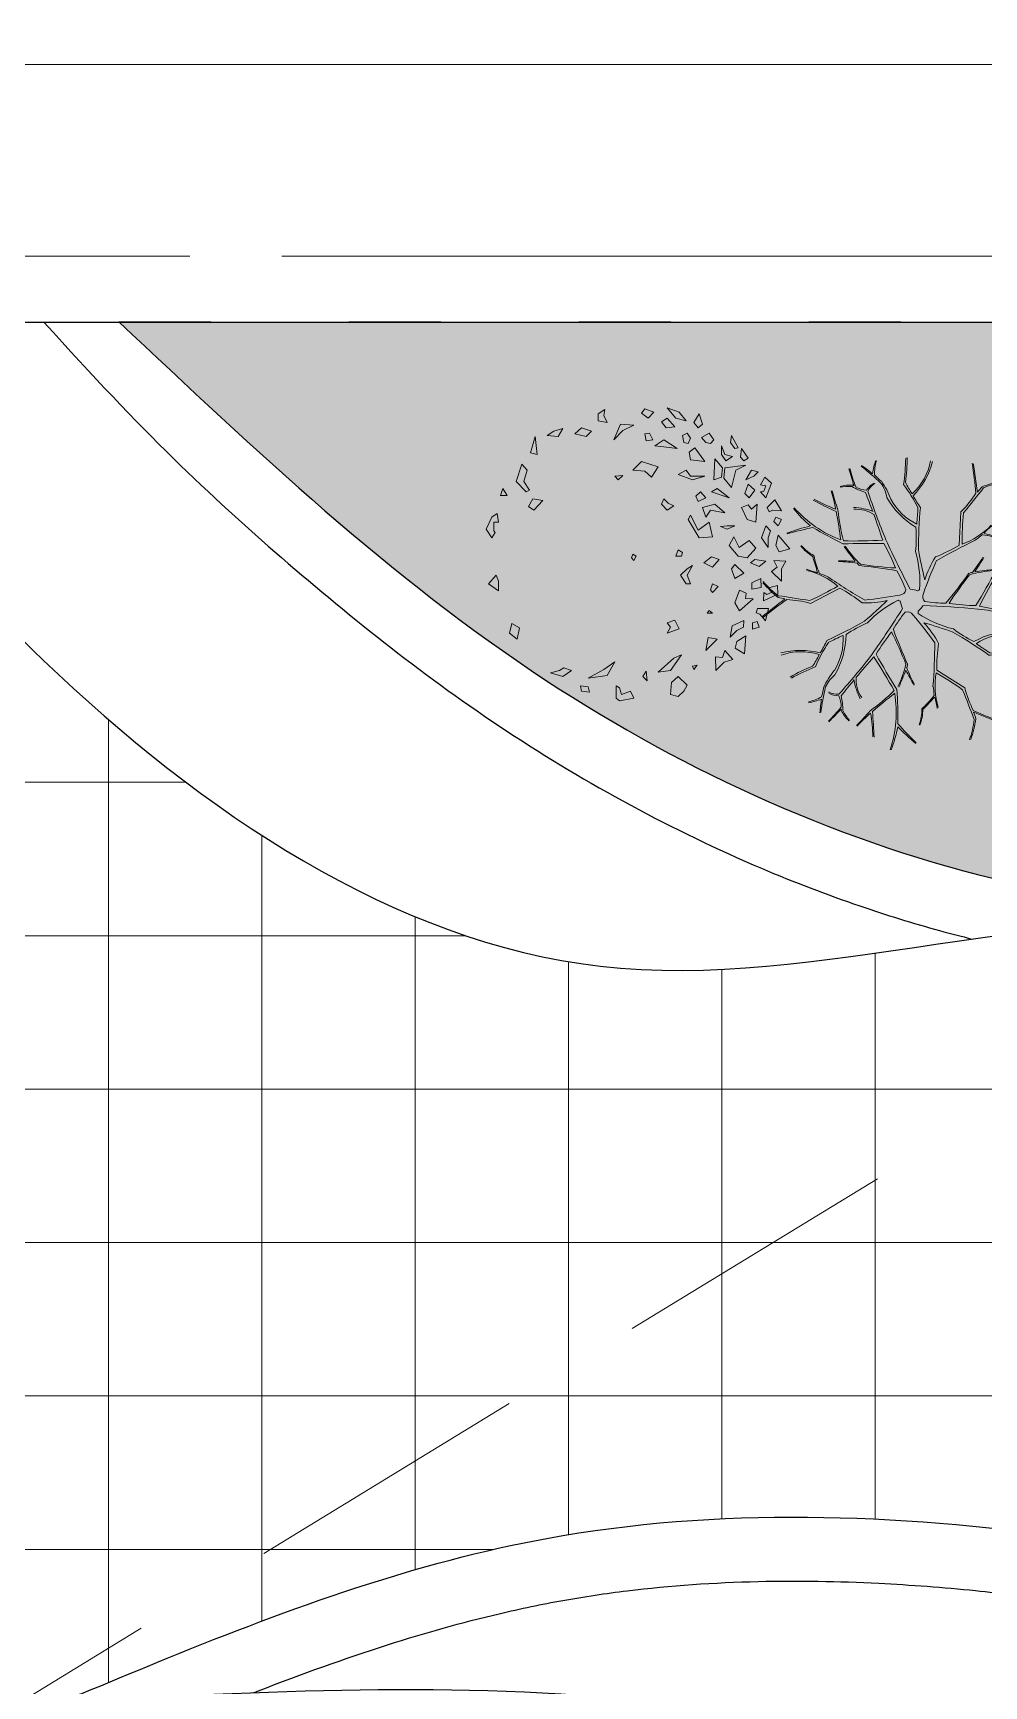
# Model space of a CAD drawing. Header units: inches. Extents: x -12 to 20935469, y -1604 to 24729220.
# Drawn here: x 20865652.1 to 20865726.5, y 24710626.2 to 24710755.5 of the extents above; entities that cross this region are included whole.
import ezdxf

# ---------------------------------------------------------------- set-up
doc = ezdxf.new("R2010")
doc.units = ezdxf.units.IN
doc.header["$LTSCALE"] = 0.03
doc.header["$MEASUREMENT"] = 0
for name, pattern in [('ACAD_ISO03W100', [30, 12, -18]), ('ACAD_ISO08W100', [36, 24, -3, 6, -3]), ('DASHED2', [0.375, 0.25, -0.125])]:
    doc.linetypes.add(name, pattern=pattern)
for name, color, linetype, lineweight in [('dimension', 250, 'Continuous', 0), ('Dot', 253, 'Continuous', 0), ('green_.25', 82, 'Continuous', 0), ('Grid Line', 252, 'Continuous', 18), ('Hatch', 253, 'Continuous', 15), ('hatch-1', 253, 'Continuous', 5), ('ILLUSTR-TREE', 74, 'Continuous', 0), ('wind.', 150, 'Continuous', 20)]:
    doc.layers.add(name, color=color, linetype=linetype, lineweight=lineweight)

# ---------------------------------------------------------------- blocks, each defined once
blk = doc.blocks.new('fff')
at = {"layer": 'Grid Line', "color": 252, "linetype": 'ACAD_ISO08W100', "lineweight": 9, "ltscale": 80, "true_color": 0x939598}
blk.add_line((20833096.95, 24724010.75), (20830726.15, 24724010.75), dxfattribs=at)
blk = doc.blocks.new('GRN1')
at = {"layer": 'ILLUSTR-TREE', "true_color": 0x30441d}
h = blk.add_hatch(color=89, dxfattribs=at)
h.paths.add_polyline_path([(0.2571, -0.0526), (0.2603, -0.0695), (0.2735, -0.0695), (0.2817, -0.0569), (0.2702, -0.059)])
h.paths.add_polyline_path([(0.2406, -0.0821), (0.2308, -0.0927), (0.2357, -0.1137), (0.2472, -0.1011)])
h.paths.add_polyline_path([(0.1897, 0.2148), (0.1848, 0.2064), (0.1914, 0.2), (0.2078, 0.2021)])
h.paths.add_polyline_path([(0.193, 0.1853), (0.1848, 0.1727), (0.1963, 0.1642), (0.2127, 0.1642), (0.1963, 0.1706)])
h.paths.add_polyline_path([(0.1864, 0.1053), (0.2012, 0.1032), (0.2094, 0.1137), (0.1831, 0.1327)])
h.paths.add_polyline_path([(0.2603, 0.0969), (0.2653, 0.0779), (0.285, 0.0611), (0.2768, 0.0842)])
h.paths.add_polyline_path([(0.2078, 0.08), (0.2242, 0.0547), (0.2127, 0.0379), (0.2111, 0.0547)])
h.paths.add_polyline_path([(0.2521, -0.0021), (0.2538, -0.0274), (0.2242, -0.04), (0.2423, -0.0232)])
h.paths.add_polyline_path([(0.2653, 0.0253), (0.2751, 0.0126), (0.2833, 0.019), (0.2768, 0.0358)])
h.paths.add_polyline_path([(0.2373, 0.0274), (0.2357, 0.019), (0.2226, 0.0211), (0.2242, 0.0337)])
h.paths.add_polyline_path([(0.2488, 0.0758), (0.2472, 0.059), (0.2587, 0.0505), (0.2653, 0.0611)])
h.paths.add_polyline_path([(0.2094, 0.1958), (0.2078, 0.1895), (0.2193, 0.1811), (0.2324, 0.1832)])
h.paths.add_polyline_path([(0.2291, 0.1263), (0.2193, 0.1348), (0.2176, 0.1432), (0.2242, 0.1495), (0.2373, 0.1411)])
h.paths.add_polyline_path([(0.2373, 0.099), (0.2275, 0.1053), (0.2176, 0.1011), (0.2193, 0.0927), (0.2324, 0.0905)])
h.paths.add_polyline_path([(0.2538, 0.1284), (0.2472, 0.12), (0.2571, 0.1116), (0.2735, 0.1221)])
h.paths.add_polyline_path([(0.1963, -0.1853), (0.1996, -0.1979), (0.2308, -0.1895)])
h.paths.add_polyline_path([(0.2456, -0.1369), (0.2308, -0.1453), (0.2324, -0.1663), (0.2406, -0.1537)])
h.paths.add_polyline_path([(0.0402, 0.1474), (0.0386, 0.1221), (0.0731, 0.1011), (0.0813, 0.1053), (0.0534, 0.12), (0.0682, 0.1411)])
h.paths.add_polyline_path([(0.0731, 0.278), (0.0616, 0.2716), (0.0698, 0.2632), (0.078, 0.2674)])
h.paths.add_polyline_path([(-0.2275, -0.0884), (-0.2226, -0.0526), (-0.1963, -0.0379), (-0.2111, -0.059)])
h.paths.add_polyline_path([(0.0205, 0.2527), (0.0386, 0.24), (0.0616, 0.2485), (0.0517, 0.2569), (0.0386, 0.2527)])
h.paths.add_polyline_path([(-0.2406, 0.099), (-0.2242, 0.0821), (-0.2357, 0.0695), (-0.2587, 0.0674), (-0.262, 0.0821), (-0.2521, 0.0927)])
h.paths.add_polyline_path([(-0.2324, 0.0232), (-0.2242, 0.0147), (-0.2143, 0.0211)])
h.paths.add_polyline_path([(-0.1307, 0.2358), (-0.1344, 0.2232), (-0.1226, 0.2231), (-0.1198, 0.2319)])
h.paths.add_polyline_path([(-0.1039, 0.2299), (-0.106, 0.2367), (-0.1191, 0.2474), (-0.0951, 0.2536), (-0.0951, 0.2327)])
h.paths.add_polyline_path([(-0.0555, 0.2396), (-0.0585, 0.2217), (-0.0467, 0.2215), (-0.0384, 0.2388)])
h.paths.add_polyline_path([(-0.0771, 0.224), (-0.1, 0.1981), (-0.0846, 0.1897), (-0.0609, 0.1985), (-0.0663, 0.2109), (-0.0766, 0.2096)])
h.paths.add_polyline_path([(-0.216, 0.0442), (-0.2127, 0.0674), (-0.1831, 0.0884), (-0.1897, 0.0737)])
h.paths.add_polyline_path([(-0.1421, 0.0611), (-0.1339, 0.0842), (-0.1174, 0.0758), (-0.1224, 0.0611), (-0.1306, 0.0674)])
h.paths.add_polyline_path([(-0.1812, 0.2081), (-0.1707, 0.1899), (-0.1581, 0.1935), (-0.1472, 0.2104)])
h.paths.add_polyline_path([(-0.2132, 0.1534), (-0.187, 0.1527), (-0.1886, 0.166), (-0.1749, 0.1708), (-0.1924, 0.186), (-0.1969, 0.1696)])
h.paths.add_polyline_path([(-0.15, 0.1808), (-0.1283, 0.1846), (-0.118, 0.2068), (-0.1309, 0.2058), (-0.1372, 0.1936)])
h.paths.add_polyline_path([(-0.1536, 0.1558), (-0.1749, 0.1348), (-0.1503, 0.139)])
h.paths.add_polyline_path([(-0.1043, 0.1474), (-0.1043, 0.1369), (-0.0994, 0.1411)])
h.paths.add_polyline_path([(-0.2028, 0.1179), (-0.2111, 0.1116), (-0.2045, 0.1095)])
h.paths.add_polyline_path([(-0.0205, 0.099), (-0.032, 0.0863), (-0.0485, 0.0969), (-0.0485, 0.1053), (-0.032, 0.099), (-0.014, 0.1095)])
h.paths.add_polyline_path([(0.0189, 0.2295), (0.0008, 0.2127), (0.0041, 0.1958), (0.0238, 0.179), (0.0402, 0.1874), (0.0205, 0.1979), (0.0337, 0.2169)])
h.paths.add_polyline_path([(-0.0287, 0.2064), (-0.0386, 0.1895), (-0.0205, 0.1832), (-0.0123, 0.1895)])
h.paths.add_polyline_path([(-0.0534, 0.1579), (-0.0649, 0.1474), (-0.06, 0.1432), (-0.0485, 0.1474)])
h.paths.add_polyline_path([(0.0178, 0.294), (0.0123, 0.2737), (0.0238, 0.2674), (0.0435, 0.2716)])
h.paths.add_polyline_path([(-0.0435, 0.278), (-0.0255, 0.259), (-0.0172, 0.2695), (-0.0041, 0.2632), (-0.0057, 0.2864), (-0.0205, 0.278)])
h.paths.add_polyline_path([(-0.0808, 0.244), (-0.0685, 0.2712), (-0.0515, 0.2704), (-0.056, 0.254), (-0.0646, 0.2603), (-0.0686, 0.2503), (-0.0653, 0.2447)])
h.paths.add_polyline_path([(0.0041, 0.0021), (-0.0041, -0.0021), (0.0008, -0.0063), (0.0074, -0.0042)])
h.paths.add_polyline_path([(0.0041, 0.0884), (0.0107, 0.0905), (0.0156, 0.0821), (0.0041, 0.0779)])
h.paths.add_polyline_path([(-0.0025, 0.16), (-0.0172, 0.1474), (-0.009, 0.1306), (0.0025, 0.1453)])
h.paths.add_polyline_path([(-0.0057, 0.2485), (-0.0156, 0.2358), (-0.009, 0.219), (-0.0025, 0.2274)])
h.paths.add_polyline_path([(0.0616, 0.1895), (0.055, 0.1748), (0.06, 0.1621), (0.0616, 0.1748)])
h.paths.add_polyline_path([(0.1634, 0.2337), (0.1552, 0.2253), (0.1486, 0.2106), (0.1667, 0.2211)])
h.paths.add_polyline_path([(0.1552, 0.1327), (0.1486, 0.1095), (0.1585, 0.0821), (0.1667, 0.0969), (0.1552, 0.1053)])
h.paths.add_polyline_path([(0.0994, 0.0737), (0.0912, 0.0611), (0.1027, 0.0505), (0.1125, 0.0547), (0.1043, 0.0632)])
h.paths.add_polyline_path([(0.1569, -0.0232), (0.1486, -0.0316), (0.1552, -0.0379)])
h.paths.add_polyline_path([(0.1536, 0.0316), (0.1651, 0.019), (0.1667, -0.0042), (0.1831, 0.0126), (0.1733, 0.0442)])
h.paths.add_polyline_path([(0.1027, 0.2316), (0.0682, 0.2295), (0.0731, 0.2127), (0.0961, 0.2021), (0.101, 0.2148), (0.0928, 0.2211)])
h.paths.add_polyline_path([(0.1289, 0.2274), (0.1142, 0.2169), (0.1224, 0.2085), (0.1404, 0.2148)])
h.paths.add_polyline_path([(0.0862, 0.1706), (0.0912, 0.1432), (0.078, 0.1348), (0.0961, 0.1284), (0.1027, 0.1516)])
h.paths.add_polyline_path([(0.1339, 0.1832), (0.1667, 0.1916), (0.1766, 0.2106), (0.1716, 0.1706), (0.1519, 0.1685)])
h.paths.add_polyline_path([(0.1257, 0.1453), (0.1142, 0.179), (0.1322, 0.1558)])
h.paths.add_polyline_path([(0.1536, 0.1642), (0.1486, 0.1495), (0.1881, 0.1516), (0.1716, 0.1663)])
h.paths.add_polyline_path([(0.1142, 0.1348), (0.1076, 0.12), (0.1174, 0.1158), (0.1257, 0.1242)])
h.paths.add_polyline_path([(0.0879, 0.2548), (0.0912, 0.2611), (0.0895, 0.278), (0.1109, 0.2653), (0.0961, 0.2506)])
h.paths.add_polyline_path([(0.1142, 0.2485), (0.1421, 0.259), (0.1536, 0.2464), (0.1388, 0.2379), (0.1371, 0.2485), (0.1273, 0.2443), (0.1257, 0.2379)])
h.paths.add_polyline_path([(-0.2521, -0.0084), (-0.2653, -0.0021), (-0.2702, -0.0295), (-0.2653, -0.0358), (-0.2423, -0.0358), (-0.2456, -0.0295), (-0.2587, -0.0253)])
h.paths.add_polyline_path([(-0.2538, -0.0863), (-0.2439, -0.0884), (-0.2423, -0.1032), (-0.2521, -0.1011)])
h.paths.add_polyline_path([(0.055, -0.2822), (0.0386, -0.2716), (0.0485, -0.2653), (0.0517, -0.2674), (0.0682, -0.2674), (0.0682, -0.259), (0.0846, -0.2611), (0.078, -0.2716)])
h.paths.add_polyline_path([(-0.1322, -0.219), (-0.1536, -0.2232), (-0.1421, -0.2379), (-0.124, -0.2337)])
h.paths.add_polyline_path([(-0.2176, -0.16), (-0.2242, -0.1369), (-0.2127, -0.12), (-0.2078, -0.1348), (-0.2127, -0.1432)])
h.paths.add_polyline_path([(-0.0485, -0.278), (-0.0616, -0.259), (-0.0435, -0.259), (-0.032, -0.2632)])
h.paths.add_polyline_path([(0.1289, -0.2), (0.1257, -0.2064), (0.1454, -0.2253), (0.1782, -0.2148), (0.1667, -0.2043), (0.1454, -0.2106)])
h.paths.add_polyline_path([(0.1191, -0.2548), (0.1322, -0.2506), (0.1191, -0.2422)])
h.paths.add_polyline_path([(0.1092, -0.1748), (0.0912, -0.1916), (0.0977, -0.2021), (0.1125, -0.1937)])
at = {"layer": 'ILLUSTR-TREE', "color": 89, "true_color": 0x30441d}
for p, q in [((-0.0057, 0.2864), (-0.0205, 0.278)), ((-0.0041, 0.2632), (-0.0057, 0.2864)), ((0.0178, 0.294), (0.0123, 0.2737)), ((0.0435, 0.2716), (0.0178, 0.294)), ((-0.1191, 0.2474), (-0.0951, 0.2536)), ((-0.0951, 0.2536), (-0.0951, 0.2327)), ((-0.0808, 0.244), (-0.0685, 0.2712)), ((-0.0646, 0.2603), (-0.0686, 0.2503)), ((-0.0685, 0.2712), (-0.0515, 0.2704)), ((-0.056, 0.254), (-0.0646, 0.2603)), ((-0.0515, 0.2704), (-0.056, 0.254)), ((-0.0205, 0.278), (-0.0435, 0.278)), ((-0.0435, 0.278), (-0.0255, 0.259)), ((-0.0255, 0.259), (-0.0172, 0.2695)), ((-0.0172, 0.2695), (-0.0041, 0.2632)), ((0.0123, 0.2737), (0.0238, 0.2674)), ((0.0386, 0.2527), (0.0205, 0.2527)), ((0.0205, 0.2527), (0.0386, 0.24)), ((0.0238, 0.2674), (0.0435, 0.2716)), ((0.0517, 0.2569), (0.0386, 0.2527)), ((0.0616, 0.2485), (0.0517, 0.2569)), ((0.0731, 0.278), (0.0616, 0.2716)), ((0.0616, 0.2716), (0.0698, 0.2632)), ((0.0698, 0.2632), (0.078, 0.2674)), ((0.078, 0.2674), (0.0731, 0.278)), ((0.0879, 0.2548), (0.0912, 0.2611)), ((0.0961, 0.2506), (0.0879, 0.2548)), ((0.0895, 0.278), (0.1109, 0.2653)), ((0.0912, 0.2611), (0.0895, 0.278)), ((0.1109, 0.2653), (0.0961, 0.2506)), ((0.1142, 0.2485), (0.1421, 0.259)), ((0.1421, 0.259), (0.1536, 0.2464)), ((-0.1307, 0.2358), (-0.1344, 0.2232)), ((-0.1344, 0.2232), (-0.1226, 0.2231)), ((-0.1198, 0.2319), (-0.1307, 0.2358)), ((-0.1226, 0.2231), (-0.1198, 0.2319)), ((-0.106, 0.2367), (-0.1191, 0.2474)), ((-0.1039, 0.2299), (-0.106, 0.2367)), ((-0.0951, 0.2327), (-0.1039, 0.2299)), ((-0.0771, 0.224), (-0.1, 0.1981)), ((-0.0653, 0.2447), (-0.0808, 0.244)), ((-0.0766, 0.2096), (-0.0771, 0.224)), ((-0.0686, 0.2503), (-0.0653, 0.2447)), ((-0.0555, 0.2396), (-0.0585, 0.2217)), ((-0.0585, 0.2217), (-0.0467, 0.2215)), ((-0.0384, 0.2388), (-0.0555, 0.2396)), ((-0.0467, 0.2215), (-0.0384, 0.2388)), ((-0.0057, 0.2485), (-0.0156, 0.2358)), ((-0.0156, 0.2358), (-0.009, 0.219)), ((-0.009, 0.219), (-0.0025, 0.2274)), ((-0.0025, 0.2274), (-0.0057, 0.2485)), ((0.0189, 0.2295), (0.0008, 0.2127)), ((0.0337, 0.2169), (0.0189, 0.2295)), ((0.0386, 0.24), (0.0616, 0.2485)), ((0.1027, 0.2316), (0.0682, 0.2295)), ((0.0682, 0.2295), (0.0731, 0.2127)), ((0.0928, 0.2211), (0.1027, 0.2316)), ((0.101, 0.2148), (0.0928, 0.2211)), ((0.1257, 0.2379), (0.1142, 0.2485)), ((0.1289, 0.2274), (0.1142, 0.2169)), ((0.1273, 0.2443), (0.1257, 0.2379)), ((0.1371, 0.2485), (0.1273, 0.2443)), ((0.1404, 0.2148), (0.1289, 0.2274)), ((0.1388, 0.2379), (0.1371, 0.2485)), ((0.1536, 0.2464), (0.1388, 0.2379)), ((0.1552, 0.2253), (0.1486, 0.2106)), ((0.1486, 0.2106), (0.1667, 0.2211)), ((0.1634, 0.2337), (0.1552, 0.2253)), ((0.1667, 0.2211), (0.1634, 0.2337)), ((-0.1472, 0.2104), (-0.1812, 0.2081)), ((-0.1812, 0.2081), (-0.1707, 0.1899)), ((-0.1707, 0.1899), (-0.1581, 0.1935)), ((-0.1581, 0.1935), (-0.1472, 0.2104)), ((-0.1372, 0.1936), (-0.15, 0.1808)), ((-0.1309, 0.2058), (-0.1372, 0.1936)), ((-0.118, 0.2068), (-0.1309, 0.2058)), ((-0.1283, 0.1846), (-0.118, 0.2068)), ((-0.1, 0.1981), (-0.0846, 0.1897)), ((-0.0846, 0.1897), (-0.0609, 0.1985)), ((-0.0663, 0.2109), (-0.0766, 0.2096)), ((-0.0609, 0.1985), (-0.0663, 0.2109)), ((-0.0287, 0.2064), (-0.0386, 0.1895)), ((-0.0386, 0.1895), (-0.0205, 0.1832)), ((-0.0123, 0.1895), (-0.0287, 0.2064)), ((-0.0205, 0.1832), (-0.0123, 0.1895)), ((0.0008, 0.2127), (0.0041, 0.1958)), ((0.0041, 0.1958), (0.0238, 0.179)), ((0.0205, 0.1979), (0.0337, 0.2169)), ((0.0402, 0.1874), (0.0205, 0.1979)), ((0.0616, 0.1895), (0.055, 0.1748)), ((0.0616, 0.1748), (0.0616, 0.1895)), ((0.0731, 0.2127), (0.0961, 0.2021)), ((0.0961, 0.2021), (0.101, 0.2148)), ((0.1142, 0.2169), (0.1224, 0.2085)), ((0.1224, 0.2085), (0.1404, 0.2148)), ((0.1339, 0.1832), (0.1667, 0.1916)), ((0.1667, 0.1916), (0.1766, 0.2106)), ((0.1766, 0.2106), (0.1716, 0.1706)), ((0.1897, 0.2148), (0.1848, 0.2064)), ((0.1848, 0.2064), (0.1914, 0.2)), ((0.2078, 0.2021), (0.1897, 0.2148)), ((0.1914, 0.2), (0.2078, 0.2021)), ((0.2094, 0.1958), (0.2078, 0.1895)), ((0.2078, 0.1895), (0.2193, 0.1811)), ((0.2324, 0.1832), (0.2094, 0.1958)), ((-0.1969, 0.1696), (-0.2132, 0.1534)), ((-0.1924, 0.186), (-0.1969, 0.1696)), ((-0.1749, 0.1708), (-0.1924, 0.186)), ((-0.1886, 0.166), (-0.1749, 0.1708)), ((-0.187, 0.1527), (-0.1886, 0.166)), ((-0.15, 0.1808), (-0.1283, 0.1846)), ((-0.0534, 0.1579), (-0.0649, 0.1474)), ((-0.0485, 0.1474), (-0.0534, 0.1579)), ((-0.0025, 0.16), (-0.0172, 0.1474)), ((0.0025, 0.1453), (-0.0025, 0.16)), ((0.0238, 0.179), (0.0402, 0.1874)), ((0.055, 0.1748), (0.06, 0.1621)), ((0.06, 0.1621), (0.0616, 0.1748)), ((0.1027, 0.1516), (0.0862, 0.1706)), ((0.0862, 0.1706), (0.0912, 0.1432)), ((0.1142, 0.179), (0.1322, 0.1558)), ((0.1257, 0.1453), (0.1142, 0.179)), ((0.1519, 0.1685), (0.1339, 0.1832)), ((0.1536, 0.1642), (0.1486, 0.1495)), ((0.1716, 0.1706), (0.1519, 0.1685)), ((0.1716, 0.1663), (0.1536, 0.1642)), ((0.1881, 0.1516), (0.1716, 0.1663)), ((0.193, 0.1853), (0.1848, 0.1727)), ((0.1848, 0.1727), (0.1963, 0.1642)), ((0.1963, 0.1706), (0.193, 0.1853)), ((0.2127, 0.1642), (0.1963, 0.1706)), ((0.1963, 0.1642), (0.2127, 0.1642)), ((0.2193, 0.1811), (0.2324, 0.1832)), ((-0.2132, 0.1534), (-0.187, 0.1527)), ((-0.1536, 0.1558), (-0.1749, 0.1348)), ((-0.1749, 0.1348), (-0.1503, 0.139)), ((-0.1503, 0.139), (-0.1536, 0.1558)), ((-0.0994, 0.1411), (-0.1043, 0.1474)), ((-0.1043, 0.1474), (-0.1043, 0.1369)), ((-0.1043, 0.1369), (-0.0994, 0.1411)), ((-0.0649, 0.1474), (-0.06, 0.1432)), ((-0.06, 0.1432), (-0.0485, 0.1474)), ((-0.0172, 0.1474), (-0.009, 0.1306)), ((-0.009, 0.1306), (0.0025, 0.1453)), ((0.0402, 0.1474), (0.0386, 0.1221)), ((0.0682, 0.1411), (0.0402, 0.1474)), ((0.0534, 0.12), (0.0682, 0.1411)), ((0.0912, 0.1432), (0.078, 0.1348)), ((0.078, 0.1348), (0.0961, 0.1284)), ((0.0961, 0.1284), (0.1027, 0.1516)), ((0.1142, 0.1348), (0.1076, 0.12)), ((0.1257, 0.1242), (0.1142, 0.1348)), ((0.1322, 0.1558), (0.1257, 0.1453)), ((0.1486, 0.1495), (0.1881, 0.1516)), ((0.1552, 0.1327), (0.1486, 0.1095)), ((0.1552, 0.1053), (0.1552, 0.1327)), ((0.2094, 0.1137), (0.1831, 0.1327)), ((0.1831, 0.1327), (0.1864, 0.1053)), ((0.2176, 0.1432), (0.2242, 0.1495)), ((0.2193, 0.1348), (0.2176, 0.1432)), ((0.2291, 0.1263), (0.2193, 0.1348)), ((0.2242, 0.1495), (0.2373, 0.1411)), ((0.2373, 0.1411), (0.2291, 0.1263)), ((0.2538, 0.1284), (0.2472, 0.12)), ((0.2735, 0.1221), (0.2538, 0.1284)), ((-0.2521, 0.0927), (-0.2406, 0.099)), ((-0.2406, 0.099), (-0.2242, 0.0821)), ((-0.2028, 0.1179), (-0.2111, 0.1116)), ((-0.2111, 0.1116), (-0.2045, 0.1095)), ((-0.2045, 0.1095), (-0.2028, 0.1179)), ((-0.0485, 0.1053), (-0.032, 0.099)), ((-0.0485, 0.0969), (-0.0485, 0.1053)), ((-0.032, 0.0863), (-0.0485, 0.0969)), ((-0.032, 0.099), (-0.014, 0.1095)), ((-0.0205, 0.099), (-0.032, 0.0863)), ((-0.014, 0.1095), (-0.0205, 0.099)), ((0.0386, 0.1221), (0.0731, 0.1011)), ((0.0813, 0.1053), (0.0534, 0.12)), ((0.0731, 0.1011), (0.0813, 0.1053)), ((0.1076, 0.12), (0.1174, 0.1158)), ((0.1174, 0.1158), (0.1257, 0.1242)), ((0.1486, 0.1095), (0.1585, 0.0821)), ((0.1667, 0.0969), (0.1552, 0.1053)), ((0.1585, 0.0821), (0.1667, 0.0969)), ((0.1864, 0.1053), (0.2012, 0.1032)), ((0.2012, 0.1032), (0.2094, 0.1137)), ((0.2275, 0.1053), (0.2176, 0.1011)), ((0.2176, 0.1011), (0.2193, 0.0927)), ((0.2373, 0.099), (0.2275, 0.1053)), ((0.2324, 0.0905), (0.2373, 0.099)), ((0.2472, 0.12), (0.2571, 0.1116)), ((0.2571, 0.1116), (0.2735, 0.1221)), ((0.2768, 0.0842), (0.2603, 0.0969)), ((0.2603, 0.0969), (0.2653, 0.0779)), ((-0.262, 0.0821), (-0.2521, 0.0927)), ((-0.2587, 0.0674), (-0.262, 0.0821)), ((-0.2357, 0.0695), (-0.2587, 0.0674)), ((-0.2242, 0.0821), (-0.2357, 0.0695)), ((-0.1897, 0.0737), (-0.216, 0.0442)), ((-0.216, 0.0442), (-0.2127, 0.0674)), ((-0.2127, 0.0674), (-0.1831, 0.0884)), ((-0.1831, 0.0884), (-0.1897, 0.0737)), ((-0.1421, 0.0611), (-0.1339, 0.0842)), ((-0.1306, 0.0674), (-0.1421, 0.0611)), ((-0.1339, 0.0842), (-0.1174, 0.0758)), ((-0.1224, 0.0611), (-0.1306, 0.0674)), ((-0.1174, 0.0758), (-0.1224, 0.0611)), ((0.0041, 0.0884), (0.0107, 0.0905)), ((0.0041, 0.0779), (0.0041, 0.0884)), ((0.0156, 0.0821), (0.0041, 0.0779)), ((0.0107, 0.0905), (0.0156, 0.0821)), ((0.0994, 0.0737), (0.0912, 0.0611)), ((0.1043, 0.0632), (0.0994, 0.0737)), ((0.1125, 0.0547), (0.1043, 0.0632)), ((0.2111, 0.0547), (0.2078, 0.08)), ((0.2078, 0.08), (0.2242, 0.0547)), ((0.2193, 0.0927), (0.2324, 0.0905)), ((0.2488, 0.0758), (0.2472, 0.059)), ((0.2653, 0.0611), (0.2488, 0.0758)), ((0.2653, 0.0779), (0.285, 0.0611)), ((0.285, 0.0611), (0.2768, 0.0842)), ((0.0912, 0.0611), (0.1027, 0.0505)), ((0.1027, 0.0505), (0.1125, 0.0547)), ((0.1733, 0.0442), (0.1536, 0.0316)), ((0.1536, 0.0316), (0.1651, 0.019)), ((0.1831, 0.0126), (0.1733, 0.0442)), ((0.2127, 0.0379), (0.2111, 0.0547)), ((0.2242, 0.0547), (0.2127, 0.0379)), ((0.2226, 0.0211), (0.2242, 0.0337)), ((0.2242, 0.0337), (0.2373, 0.0274)), ((0.2472, 0.059), (0.2587, 0.0505)), ((0.2587, 0.0505), (0.2653, 0.0611)), ((0.2768, 0.0358), (0.2653, 0.0253)), ((0.2833, 0.019), (0.2768, 0.0358)), ((-0.2143, 0.0211), (-0.2324, 0.0232)), ((-0.2324, 0.0232), (-0.2242, 0.0147)), ((-0.2242, 0.0147), (-0.2143, 0.0211)), ((0.0041, 0.0021), (-0.0041, -0.0021)), ((0.0074, -0.0042), (0.0041, 0.0021)), ((0.1651, 0.019), (0.1667, -0.0042)), ((0.1667, -0.0042), (0.1831, 0.0126)), ((0.2357, 0.019), (0.2226, 0.0211)), ((0.2373, 0.0274), (0.2357, 0.019)), ((0.2653, 0.0253), (0.2751, 0.0126)), ((0.2751, 0.0126), (0.2833, 0.019)), ((-0.2653, -0.0021), (-0.2702, -0.0295)), ((-0.2702, -0.0295), (-0.2653, -0.0358)), ((-0.2521, -0.0084), (-0.2653, -0.0021)), ((-0.2587, -0.0253), (-0.2521, -0.0084)), ((-0.2456, -0.0295), (-0.2587, -0.0253)), ((-0.2423, -0.0358), (-0.2456, -0.0295)), ((-0.0041, -0.0021), (0.0008, -0.0063)), ((0.0008, -0.0063), (0.0074, -0.0042)), ((0.1569, -0.0232), (0.1486, -0.0316)), ((0.1552, -0.0379), (0.1569, -0.0232)), ((0.2242, -0.04), (0.2423, -0.0232)), ((0.2538, -0.0274), (0.2242, -0.04)), ((0.2423, -0.0232), (0.2521, -0.0021)), ((0.2521, -0.0021), (0.2538, -0.0274)), ((-0.2653, -0.0358), (-0.2423, -0.0358)), ((-0.2275, -0.0884), (-0.2226, -0.0526)), ((-0.2111, -0.059), (-0.2275, -0.0884)), ((-0.2226, -0.0526), (-0.1963, -0.0379)), ((-0.1963, -0.0379), (-0.2111, -0.059)), ((0.1486, -0.0316), (0.1552, -0.0379)), ((0.2702, -0.059), (0.2571, -0.0526)), ((0.2571, -0.0526), (0.2603, -0.0695)), ((0.2817, -0.0569), (0.2702, -0.059)), ((0.2735, -0.0695), (0.2817, -0.0569)), ((-0.2521, -0.1011), (-0.2538, -0.0863)), ((-0.2538, -0.0863), (-0.2439, -0.0884)), ((-0.2439, -0.0884), (-0.2423, -0.1032)), ((0.2406, -0.0821), (0.2308, -0.0927)), ((0.2308, -0.0927), (0.2357, -0.1137)), ((0.2472, -0.1011), (0.2406, -0.0821)), ((0.2603, -0.0695), (0.2735, -0.0695)), ((-0.2423, -0.1032), (-0.2521, -0.1011)), ((-0.2242, -0.1369), (-0.2127, -0.12)), ((-0.2127, -0.12), (-0.2078, -0.1348)), ((0.2357, -0.1137), (0.2472, -0.1011)), ((-0.2176, -0.16), (-0.2242, -0.1369)), ((-0.2127, -0.1432), (-0.2176, -0.16)), ((-0.2078, -0.1348), (-0.2127, -0.1432)), ((0.2456, -0.1369), (0.2308, -0.1453)), ((0.2308, -0.1453), (0.2324, -0.1663)), ((0.2324, -0.1663), (0.2406, -0.1537)), ((0.2406, -0.1537), (0.2456, -0.1369)), ((0.1092, -0.1748), (0.0912, -0.1916)), ((0.1125, -0.1937), (0.1092, -0.1748)), ((0.2308, -0.1895), (0.1963, -0.1853)), ((0.1963, -0.1853), (0.1996, -0.1979)), ((-0.1322, -0.219), (-0.1536, -0.2232)), ((-0.124, -0.2337), (-0.1322, -0.219)), ((0.0912, -0.1916), (0.0977, -0.2021)), ((0.0977, -0.2021), (0.1125, -0.1937)), ((0.1289, -0.2), (0.1257, -0.2064)), ((0.1257, -0.2064), (0.1454, -0.2253)), ((0.1454, -0.2106), (0.1289, -0.2)), ((0.1667, -0.2043), (0.1454, -0.2106)), ((0.1454, -0.2253), (0.1782, -0.2148)), ((0.1782, -0.2148), (0.1667, -0.2043)), ((0.1996, -0.1979), (0.2308, -0.1895)), ((-0.1536, -0.2232), (-0.1421, -0.2379)), ((-0.1421, -0.2379), (-0.124, -0.2337)), ((0.1191, -0.2422), (0.1191, -0.2548)), ((0.1322, -0.2506), (0.1191, -0.2422)), ((0.1191, -0.2548), (0.1322, -0.2506)), ((-0.0616, -0.259), (-0.0435, -0.259)), ((-0.0485, -0.278), (-0.0616, -0.259)), ((-0.032, -0.2632), (-0.0485, -0.278)), ((-0.0435, -0.259), (-0.032, -0.2632)), ((0.0386, -0.2716), (0.0485, -0.2653)), ((0.055, -0.2822), (0.0386, -0.2716)), ((0.0485, -0.2653), (0.0517, -0.2674)), ((0.0517, -0.2674), (0.0682, -0.2674)), ((0.078, -0.2716), (0.055, -0.2822)), ((0.0682, -0.259), (0.0846, -0.2611)), ((0.0682, -0.2674), (0.0682, -0.259)), ((0.0846, -0.2611), (0.078, -0.2716))]:
    blk.add_line(p, q, dxfattribs=at)
blk = doc.blocks.new('T13')
for p, q in [((0.428, 0.593), (0.428, 0.593)), ((0.564, 0.201), (0.708, 0.425)), ((-0.438, 0.382), (-0.704, 0.395)), ((-0.709, 0.069), (-0.709, 0.068)), ((0.313, -0.654), (0.314, -0.654))]:
    blk.add_line(p, q)
blk.add_lwpolyline([(0.427, -1.05, -0.126142), (0.426, -0.734, 0.03539), (0.327, -0.681, 0.025442), (0.171, -0.378, 0.018467), (0.006, -0.197, -0.070709), (0.025, -0.398, 0.036684), (-0.094, -0.576), (0.029, -0.813, 0.055374), (-0.001, -1.003, 0.015419), (0.146, -1.196, 0.015419)], format="xyb")
for centre, radius, start, end in [((0.544, 1.271), 0.997, 188.7058, 199.8279), ((0.487, 1.309), 0.939, 191.4363, 219.4054), ((2.092, 2.555), 2.776, 211.5979, 215.8713), ((0.608, 1.597), 0.999, 209.5693, 220.5893), ((-1.992, 1.559), 1.94, 341.6031, 346.0626), ((1.959, 0.54), 2.134, 165.0867, 169.3971), ((-0.172, 0.689), 0.417, 57.2831, 70.5415), ((-0.101, 0.801), 0.295, 55.7919, 76.1738), ((-2.445, 1.733), 2.609, 344.4829, 347.6524), ((1.593, 0.768), 1.537, 164.7926, 170.4991), ((-1.853, 0.308), 2.214, 16.7515, 22.1702), ((-1.336, 0.436), 1.696, 21.0828, 24.7967), ((1.08, 0.32), 1.105, 133.2252, 138.9211), ((0.637, 0.8), 0.446, 134.2559, 149.009), ((-0.867, -0.717), 1.716, 73.986, 80.5441), ((-1.66, -3.154), 4.262, 72.5672, 75.4116), ((-4.885, 2.598), 5.014, 337.9162, 340.5525), ((1.254, 0.291), 1.533, 155.2685, 164.6643), ((0.545, 1.325), 0.568, 210.069, 222.0712), ((0.275, 1.142), 0.231, 204.7952, 206.8355), ((-0.132, 0.758), 0.348, 54.0156, 54.654), ((4.614, -0.037), 4.575, 167.6308, 172.856), ((0.255, 1.121), 0.203, 209.038, 235.4044), ((-7.207, 2.044), 7.413, 350.2155, 351.4641), ((0.215, 0.819), 0.155, 87.3146, 119.155), ((0.229, 0.82), 0.148, 91.5584, 124.1588), ((-0.004, 0.92), 0.273, 339.3563, 5.467), ((0.931, 1.199), 0.697, 194.0874, 200.3062), ((-0.322, 0.9), 0.603, 349.9787, 5.4953), ((-1.136, 2.054), 1.969, 322.1847, 328.3706), ((-0.499, 1.607), 1.205, 321.3001, 330.841), ((-0.115, 0.911), 0.434, 190.6007, 207.3466), ((-0.185, 0.898), 0.356, 190.4335, 211.331), ((2.195, 2.326), 2.94, 208.7548, 214.1059), ((-0.133, 0.647), 0.251, 24.7539, 64.6899), ((-0.348, 0.394), 0.593, 40.7586, 56.4721), ((0.897, 0.817), 0.645, 179.3917, 209.4521), ((-0.7, 0.704), 1.129, 356.076, 7.2625), ((0.982, 0.806), 0.543, 174.9586, 186.2056), ((0.268, 1.342), 0.636, 285.7899, 314.5476), ((0.345, 1.206), 0.469, 281.9294, 319.6866), ((0.284, 0.99), 1.264, 192.0056, 199.7094), ((-0.29, 0.846), 0.664, 189.447, 203.9688), ((-7.954, 2.442), 7.652, 345.8988, 346.931), ((0.332, 0.449), 0.862, 162.2444, 171.9735), ((-2.88, -4.306), 5.64, 58.7399, 62.0811), ((1.461, 3.425), 3.207, 238.3111, 243.9484), ((-7.207, 2.044), 7.413, 348.3218, 349.9921), ((0.756, 0.787), 0.485, 179.0591, 213.5916), ((1.238, 0.699), 0.797, 177.7287, 185.8361), ((-2.696, 2.116), 3.934, 335.6554, 339.189), ((-16.294, 7.516), 18.574, 337.7977, 338.5026), ((-1.361, -0.003), 0.727, 46.8401, 51.2834), ((7.521, 10.863), 13.291, 230.7052, 231.8125), ((-1.049, 0.176), 0.646, 20.6684, 45.6115), ((-0.021, 1.104), 0.734, 218.4282, 225.7889), ((0.143, 1.028), 0.808, 214.5859, 219.8976), ((-1.14, -0.69), 1.494, 51.9536, 57.6458), ((-2.181, -2.425), 3.524, 56.2728, 58.4632), ((9.351, 1.792), 9.661, 186.7632, 187.6443), ((0.695, 0.725), 0.932, 184.3684, 196.1636), ((9.043, -0.28), 9.005, 174.8238, 177.6274), ((3.164, -1.329), 3.345, 144.4125, 150.2422), ((-1.673, 1.981), 2.498, 324.16, 327.1682), ((-0.466, -3.399), 3.934, 95.6554, 99.189), ((1.657, -17.875), 18.574, 97.7977, 98.5026), ((-1.324, -0.218), 0.871, 44.6875, 57.3652), ((-0.449, 3.055), 2.651, 264.6412, 270.0914), ((3.652, 2.474), 4.572, 205.4372, 209.8163), ((3.15, 1.541), 3.531, 197.3863, 197.8324), ((-2.549, -2.784), 3.998, 49.8987, 54.2252), ((1.705, 2.857), 3.058, 231.4605, 236.7593), ((-1.625, 0.542), 1.672, 351.6597, 359.072), ((-0.503, 0.894), 0.926, 322.7918, 334.8087), ((2.884, -1.126), 2.651, 144.6412, 150.0914), ((0.487, 1.268), 0.871, 284.6875, 297.3652), ((5.661, -11.931), 13.291, 110.7052, 111.8125), ((0.692, 1.193), 0.727, 286.8401, 291.2834), ((0.73, -0.728), 1.264, 72.0056, 79.7094), ((0.892, -0.159), 0.664, 69.447, 83.9688), ((-1.694, -0.357), 1.458, 22.0617, 30.4653), ((-0.983, 0.266), 1.01, 350.8974, 0.4845), ((-0.595, 0.53), 0.852, 325.9263, 346.7063), ((3.383, -0.792), 3.319, 160.2028, 164.4346), ((-1.199, -0.31), 0.469, 41.9294, 79.6866), ((-1.278, -0.445), 0.636, 45.7899, 74.5476), ((0.045, 0.794), 0.718, 237.2581, 253.4365), ((1.067, 3.242), 3.341, 245.5712, 250.4573), ((2.289, -2.532), 3.341, 125.5712, 130.4573), ((0.68, -0.423), 0.718, 117.2581, 133.4365), ((0.331, -4.387), 4.572, 85.4372, 89.8163), ((0.552, 1.659), 1.458, 262.0617, 270.4653), ((0.691, 0.834), 0.646, 260.6684, 285.6115), ((0.833, -0.625), 0.808, 94.5859, 99.8976), ((0.237, -0.499), 0.862, 42.2444, 51.9735), ((0.981, -0.521), 0.734, 98.4282, 105.7889), ((6.106, 5.68), 7.652, 225.8988, 226.931), ((-1.171, 0.442), 0.543, 294.9586, 306.2056), ((-0.241, -0.964), 1.129, 116.076, 127.2625), ((-1.206, 0.717), 0.797, 297.7287, 305.8361), ((-1.137, 0.362), 0.645, 299.3917, 329.4521), ((-1.041, 0.256), 0.485, 299.0591, 333.5916), ((-0.413, 3.399), 3.345, 264.4125, 270.2422), ((-0.861, -2.445), 2.498, 84.16, 87.1682), ((-0.504, -0.889), 0.926, 82.7918, 94.8087), ((-0.987, 3.32), 3.319, 280.2028, 284.4346), ((-0.143, -0.786), 0.852, 85.9263, 106.7063), ((0.186, -0.04), 0.272, 161.0905, 174.0917), ((-0.115, 0.03), 0.047, 22.2078, 46.2598), ((-0.027, 0.15), 0.0608, 247.4125, 313.0745), ((-0.114, -0.128), 0.272, 41.0905, 54.0917), ((0.098, 0.098), 0.047, 262.2078, 286.2598), ((0.156, -0.038), 0.0587, 126.0856, 194.4014), ((-0.014, 1.345), 1.494, 291.9536, 297.6458), ((-0.995, 3.114), 3.524, 296.2728, 298.4632), ((0.884, -0.275), 0.356, 70.4335, 91.331), ((0.861, -0.343), 0.434, 70.6007, 87.3466), ((-1.888, 3.027), 4.262, 312.5672, 315.4116), ((-0.173, 1.123), 1.716, 313.986, 320.5441), ((-1.124, -1.242), 1.205, 81.3001, 90.841), ((-1.192, -2.016), 1.969, 82.1847, 88.3706), ((-4.26, 7.966), 9.005, 294.8238, 297.6274), ((0.361, -1.684), 1.672, 111.6597, 119.072), ((-3.308, 0.042), 3.058, 351.4605, 356.7593), ((3.704, -0.821), 3.998, 169.8987, 174.2252), ((0.28, -0.99), 1.01, 110.8974, 120.4845), ((-0.092, -0.099), 0.0543, 2.868, 77.619), ((-3.323, -0.703), 3.341, 5.5712, 10.4573), ((0.05, -0.12), 0.047, 142.2078, 166.2598), ((0.771, 0.264), 0.852, 205.9263, 226.7063), ((-0.04, 0.175), 0.272, 281.0905, 294.0917), ((-4.75, -7.679), 9.005, 54.8238, 57.6274), ((0.736, 0.731), 1.01, 230.8974, 240.4845), ((-1.123, 3.612), 3.998, 289.8987, 294.2252), ((1.636, -2.892), 3.058, 111.4605, 116.7593), ((-2.275, 4.66), 5.64, 298.7399, 302.0811), ((0.294, -0.951), 0.932, 64.3684, 76.1636), ((-0.226, -3.485), 3.531, 77.3863, 77.8324), ((-3.11, -8.981), 9.661, 66.7632, 67.6443), ((0.931, -3.051), 2.94, 88.7548, 94.1059), ((0.905, -1.063), 0.939, 71.4363, 99.4054), ((0.843, -1.094), 0.997, 68.7058, 79.8279), ((0.678, -1.764), 2.214, 136.7515, 142.1702), ((-1.486, 0.201), 0.697, 314.0874, 320.3062), ((-0.6, -0.734), 0.603, 109.9787, 125.4953), ((-0.776, -0.469), 0.273, 99.3563, 125.467), ((-2.257, 4.009), 4.575, 287.6308, 292.856), ((1.852, -7.27), 7.413, 108.3218, 109.9921), ((-3.678, -0.454), 3.207, 358.3111, 3.9484), ((5.188, -0.347), 5.64, 178.7399, 182.0811), ((1.296, 1.149), 1.672, 231.6597, 239.072), ((2.25, -2.965), 3.207, 118.3111, 123.9484), ((-0.361, -1.219), 1.533, 35.2685, 44.6643), ((4.706, 2.945), 5.014, 217.9162, 220.5525), ((-0.799, 0.769), 1.105, 253.2252, 258.9211), ((-0.993, 0.146), 0.446, 254.2559, 269.009), ((0.309, -1.38), 1.696, 141.0828, 144.7967), ((-0.798, -0.229), 0.155, 207.3146, 239.155), ((-0.807, -0.218), 0.148, 211.5584, 244.1588), ((-1.401, -0.196), 0.568, 330.069, 342.0712), ((-1.08, -0.345), 0.203, 329.038, 355.4044), ((1.852, -7.27), 7.413, 110.2155, 111.4641), ((-0.149, -0.504), 0.593, 160.7586, 176.4721), ((-0.475, -0.444), 0.251, 144.7539, 184.6899), ((-3.95, 1.92), 4.572, 325.4372, 329.8163), ((1.04, 0.002), 0.926, 202.7918, 214.8087), ((-2.325, -3.965), 4.575, 47.6308, 52.856), ((5.388, 5.233), 7.413, 228.3218, 229.9921), ((-0.498, -1.954), 2.134, 45.0867, 49.3971), ((1.181, -3.077), 2.776, 91.5979, 95.8713), ((1.093, -1.312), 0.999, 89.5693, 100.5893), ((2.36, 0.958), 1.94, 221.6031, 226.0626), ((-1.444, 0.99), 1.537, 284.7926, 290.4991), ((-0.26, -2.99), 2.609, 104.4829, 107.6524), ((-1.108, -0.338), 0.231, 324.7952, 326.8355), ((-0.625, -0.493), 0.295, 175.7919, 196.1738), ((-0.572, -0.498), 0.348, 174.0156, 174.654), ((-0.492, -0.499), 0.417, 177.2831, 190.5415), ((-0.957, 0.234), 0.932, 304.3684, 316.1636), ((-6.209, 7.197), 9.661, 306.7632, 307.6443), ((3.209, -0.682), 3.524, 176.2728, 178.4632), ((1.186, -0.648), 1.494, 171.9536, 177.6458), ((-2.891, 1.952), 3.531, 317.3863, 317.8324), ((0.273, -1.172), 0.645, 59.3917, 89.4521), ((0.641, -0.195), 0.251, 264.7539, 304.6899), ((0.53, 0.118), 0.593, 280.7586, 296.4721), ((5.388, 5.233), 7.413, 230.2155, 231.4641), ((0.758, -0.3), 0.295, 295.7919, 316.1738), ((0.697, -0.182), 0.417, 297.2831, 310.5415), ((-1.429, 1.421), 2.134, 285.0867, 289.3971), ((-0.336, -2.51), 1.94, 101.6031, 106.0626), ((-1.669, -0.278), 0.999, 329.5693, 340.5893), ((-3.241, 0.529), 2.776, 331.5979, 335.8713), ((-1.359, -0.239), 0.939, 311.4363, 339.4054), ((-0.861, 0.935), 1.533, 275.2685, 284.6643), ((0.211, -5.535), 5.014, 97.9162, 100.5525), ((-3.094, 0.732), 2.94, 328.7548, 334.1059), ((0.39, -1.002), 0.646, 140.6684, 165.6115), ((-2.403, -1.922), 2.651, 24.6412, 30.0914), ((0.317, -1.035), 0.485, 59.0591, 93.5916), ((2.566, 0.471), 2.498, 204.16, 207.1682), ((0.954, -0.158), 0.603, 229.9787, 245.4953), ((0.813, -0.443), 0.273, 219.3563, 245.467), ((0.61, -0.595), 0.148, 331.5584, 4.1588), ((0.616, -0.583), 0.155, 327.3146, 359.155), ((0.889, -1.121), 0.568, 90.069, 102.0712), ((0.857, -0.769), 0.203, 89.038, 115.4044), ((-0.117, -1.751), 1.537, 44.7926, 50.4991), ((2.738, 1.264), 2.609, 224.4829, 227.6524), ((0.865, -0.796), 0.231, 84.7952, 86.8355), ((0.736, -0.252), 0.348, 294.0156, 294.654), ((3.58, 0.134), 4.262, 192.5672, 195.4116), ((-0.666, -0.615), 0.356, 310.4335, 331.331), ((-0.713, -0.561), 0.434, 310.6007, 327.3466), ((-0.537, 0.057), 0.862, 282.2444, 291.9735), ((1.88, -8.115), 7.652, 105.8988, 106.931), ((-0.928, -0.576), 0.734, 338.4282, 345.7889), ((-0.944, -0.396), 0.808, 334.5859, 339.8976), ((0.974, 0.268), 1.129, 236.076, 247.2625), ((0.886, -0.889), 0.469, 161.9294, 199.6866), ((0.221, -1.24), 0.543, 54.9586, 66.2056), ((2.361, -0.03), 1.969, 202.1847, 208.3706), ((1.207, 1.464), 2.214, 256.7515, 262.1702), ((0.587, -1.393), 0.697, 74.0874, 80.3062), ((0.388, -0.939), 0.446, 14.2559, 29.009), ((-0.248, -1.082), 1.105, 13.2252, 18.9211), ((1.06, 0.952), 1.696, 261.0828, 264.7967), ((-1.354, -0.17), 0.997, 308.7058, 319.8279), ((1.073, -0.399), 1.716, 193.986, 200.5441), ((-13.149, 1.076), 13.291, 350.7052, 351.8125), ((1.656, -0.358), 1.205, 201.3001, 210.841), ((0.701, -1.183), 0.727, 166.8401, 171.2834), ((14.67, 10.366), 18.574, 217.7977, 218.5026), ((-0.569, -0.68), 0.664, 309.447, 323.9688), ((-0.981, -0.255), 1.264, 312.0056, 319.7094)]:
    blk.add_arc(centre, radius, start, end)

msp = doc.modelspace()

# ---------------------------------------------------------------- hatches: boundary and pattern name
at = {"layer": 'green_.25', "lineweight": 18}
h = msp.add_hatch(dxfattribs=at)
h.set_pattern_fill('AR-SAND', color=256, scale=5, angle=360)
h.set_pattern_definition([(37.5, (22213.194, 3429.13), (-0.3149667905, 9.634118845), [0, -7.6, 0, -8.5, 0, -8.125]), (7.5, (22213.194, 3429.13), (8.8488835263, 14.110730326), [0, -4.1, 0, -6.85, 0, -2.625]), (327.5, (22207.044, 3429.13), (15.5707093088, 0.0282952677), [0, -2.5, 0, -9, 0, -11.75]), (317.5, (22207.044, 3429.13), (15.030633023, 4.3883778247), [0, -1.25, 0, -5.9, 0, -6.75])])
edge = h.paths.add_edge_path()
edge.add_line((20865838, 24710722.84), (20865828, 24710723))
edge.add_line((20865828, 24710723), (20865828, 24710732.84))
edge.add_line((20865828, 24710732.84), (20865658.85, 24710732.84))
edge.add_spline(control_points=[(20865658.85, 24710732.84), (20865669.45, 24710722.84), (20865689.68, 24710703.75), (20865724.4, 24710688.02), (20865758.84, 24710685.21), (20865785.25, 24710671.73), (20865804.98, 24710654.13), (20865822.34, 24710630.35), (20865830.63, 24710605.39), (20865832.22, 24710575.51), (20865829.04, 24710555.09), (20865815.52, 24710524.91), (20865795.9, 24710487.72), (20865778.23, 24710454.51), (20865762.92, 24710427.81), (20865767.55, 24710410.89), (20865778.24, 24710391.54), (20865788.16, 24710383.23), (20865794.59, 24710377.85)], knot_values=[0.017867, 0.017867, 0.017867, 0.017867, 43.554295, 83.160196, 111.305698, 146.347364, 169.598441, 190.192176, 234.215213, 245.626706, 279.999401, 294.635057, 344.735937, 406.07088, 407.706442, 436.81212, 450.261859, 474.954763, 474.954763, 474.954763, 474.954763], degree=3, periodic=0)
edge.add_line((20865794.59, 24710377.85), (20865828, 24710377.85))
edge.add_line((20865828, 24710377.85), (20865828, 24710388.84))
edge.add_line((20865828, 24710388.84), (20865838, 24710388.84))
edge.add_line((20865838, 24710388.84), (20865838, 24710722.84))

# ---------------------------------------------------------------- linework, layer by layer
at = {"linetype": 'ACAD_ISO03W100', "ltscale": 20}
msp.add_line((20865828, 24710732.86), (20865238, 24710732.86), dxfattribs=at)
for p, q in [((20865238, 24710732.86), (20865828, 24710732.86)), ((20865658.85, 24710732.84), (20865828, 24710732.84))]:
    msp.add_line(p, q)
for points in [[(20865523.08, 24710733.34), (20865521.04, 24710715.52), (20865528.57, 24710680.91), (20865549.44, 24710648.38), (20865573.3, 24710630.17), (20865604.75, 24710619.37), (20865638.59, 24710619.69), (20865662.58, 24710628.34), (20865692.29, 24710637.72), (20865733.41, 24710637.77), (20865764.86, 24710628.49), (20865789.14, 24710604.35), (20865807.28, 24710556.32), (20865808.28, 24710524.91), (20865799.97, 24710495.11)], [(20865654.78, 24710624.95), (20865700.52, 24710624.95), (20865748.74, 24710609.37), (20865794.64, 24710551.84), (20865802, 24710500.94)]]:
    msp.add_spline(points, degree=3)
for points, knots in [([(20865629.78, 24710732.86), (20865637.01, 24710723.79), (20865654.46, 24710701.9), (20865696.44, 24710673.4), (20865731.82, 24710688.06), (20865749.17, 24710685.34)], [0, 0, 0, 0, 35.157478, 84.830906, 137.621505, 137.621505, 137.621505, 137.621505]), ([(20865652.94, 24710732.86), (20865660.67, 24710724.25), (20865665.98, 24710719.24), (20865677.1, 24710709.62), (20865682.91, 24710705), (20865695.44, 24710696.73), (20865702.12, 24710693.1), (20865711.62, 24710689.06), (20865714.19, 24710688.08), (20865718.85, 24710686.49), (20865720.93, 24710685.84), (20865723.88, 24710685.03), (20865724.73, 24710684.81), (20865725.58, 24710684.6)], [0, 0, 0, 0, 21.615445, 21.615445, 43.230891, 43.230891, 64.846336, 64.846336, 72.676983, 72.676983, 78.88903, 78.88903, 81.385332, 81.385332, 81.385332, 81.385332]), ([(20865658.84, 24710732.86), (20865669.44, 24710722.85), (20865689.68, 24710703.75), (20865724.4, 24710688.02), (20865758.84, 24710685.21), (20865785.25, 24710671.73), (20865804.98, 24710654.13), (20865822.34, 24710630.35), (20865830.63, 24710605.39), (20865832.22, 24710575.51), (20865829.04, 24710555.09), (20865815.52, 24710524.91), (20865795.9, 24710487.72), (20865778.23, 24710454.51), (20865762.92, 24710427.81), (20865767.55, 24710410.89), (20865778.24, 24710391.54), (20865788.16, 24710383.23), (20865794.59, 24710377.85)], [0, 0, 0, 0, 43.554295, 83.160196, 111.305698, 146.347364, 169.598441, 190.192176, 234.215213, 245.626706, 279.999401, 294.635057, 344.735937, 406.07088, 407.706442, 436.81212, 450.261859, 474.954763, 474.954763, 474.954763, 474.954763]), ([(20865521.68, 24710723.93), (20865521.46, 24710721.13), (20865521.25, 24710718.33), (20865521.04, 24710715.53), (20865520.61, 24710708.37), (20865519.4, 24710688.01), (20865521.52, 24710646.49), (20865540.96, 24710615.8), (20865577.26, 24710597.9), (20865623.95, 24710606.22), (20865644.73, 24710618.84), (20865655.65, 24710625.47), (20865655.7, 24710625.51), (20865655.75, 24710625.54), (20865655.8, 24710625.57)], [-8.42922, -8.42922, -8.42922, -8.42922, 0, 0, 0, 22.091874, 62.816557, 103.693956, 136.008992, 172.41505, 212.78334, 212.78334, 212.78334, 212.950574, 212.950574, 212.950574, 212.950574]), ([(20865669.35, 24710625.66), (20865669.48, 24710625.71), (20865669.6, 24710625.75), (20865673.1, 24710627.1), (20865676.46, 24710628.32), (20865682.74, 24710630.32), (20865685.65, 24710631.14), (20865690.23, 24710632.22), (20865691.89, 24710632.57), (20865695.23, 24710633.16), (20865696.9, 24710633.42), (20865701.97, 24710634.03), (20865705.39, 24710634.27), (20865711.96, 24710634.42), (20865715.11, 24710634.37), (20865720.79, 24710634.08), (20865723.31, 24710633.89), (20865727.84, 24710633.44), (20865729.84, 24710633.2), (20865733.41, 24710632.73), (20865734.98, 24710632.5), (20865738.09, 24710632.01), (20865739.63, 24710631.74), (20865744.21, 24710630.85), (20865747.19, 24710630.14), (20865752.34, 24710628.61), (20865754.55, 24710627.83), (20865758.61, 24710626.13), (20865760.49, 24710625.22), (20865765.3, 24710622.5), (20865768.15, 24710620.44), (20865773.56, 24710615.75), (20865776.11, 24710613.12), (20865780.37, 24710608.08), (20865782.14, 24710605.74), (20865785.08, 24710601.46), (20865786.3, 24710599.55), (20865788.6, 24710595.67), (20865789.69, 24710593.7), (20865792.76, 24710587.69), (20865794.55, 24710583.56), (20865797.37, 24710575.89), (20865798.49, 24710572.38), (20865800.26, 24710565.84), (20865800.96, 24710562.83), (20865802.09, 24710557.12), (20865802.55, 24710554.44), (20865803.3, 24710549.07), (20865803.6, 24710546.39), (20865804.17, 24710538.38), (20865804.16, 24710533.09), (20865803.45, 24710526.37), (20865803.23, 24710524.83), (20865802.7, 24710521.74), (20865802.39, 24710520.2), (20865801.76, 24710517.42), (20865801.45, 24710516.19), (20865801.12, 24710514.96)], [219.914893, 219.914893, 219.914893, 219.914893, 220.324097, 220.324097, 231.297781, 231.297781, 240.763971, 240.763971, 246.167085, 246.167085, 251.570199, 251.570199, 262.376427, 262.376427, 272.144324, 272.144324, 279.892018, 279.892018, 285.986209, 285.986209, 290.764394, 290.764394, 295.542579, 295.542579, 305.098949, 305.098949, 312.640735, 312.640735, 319.563927, 319.563927, 331.131805, 331.131805, 342.699684, 342.699684, 351.773406, 351.773406, 358.78449, 358.78449, 365.795574, 365.795574, 379.817741, 379.817741, 391.235257, 391.235257, 400.794294, 400.794294, 409.13663, 409.13663, 417.478966, 417.478966, 434.163639, 434.163639, 439.196724, 439.196724, 444.229808, 444.229808, 448.222832, 448.222832, 448.222832, 448.222832])]:
    msp.add_open_spline(points, degree=3, knots=knots)
at = {"layer": 'Dot', "color": 0, "linetype": 'DASHED2', "lineweight": 20, "ltscale": 3000}
for p, q in [((20865238, 24710372.86), (20865828, 24710732.86)), ((20865828, 24710732.86), (20865238, 24710732.86))]:
    msp.add_line(p, q, dxfattribs=at)
at = {"layer": 'Hatch', "lineweight": 0}
msp.add_lwpolyline([(20864096.5, 24710873.16), (20864918.45, 24710873.16), (20864918.45, 24711188.05), (20865098, 24711187.87), (20865098, 24710873.02), (20865932, 24710872.98), (20865932, 24710753), (20865828, 24710753), (20865553, 24710753), (20865238, 24710752.86), (20865238, 24710611.85), (20864918.45, 24710611.85), (20864918.45, 24710753), (20864096.5, 24710752.82)], close=True, dxfattribs=at)
at = {"layer": 'hatch-1'}
for p, q in [((20865658, 24710701.76), (20865658, 24710626.45)), ((20865523.24, 24710696.86), (20865664.06, 24710696.86)), ((20865670, 24710692.7), (20865670, 24710631.26)), ((20865682, 24710686.34), (20865682, 24710635.27)), ((20865527, 24710684.86), (20865685.97, 24710684.86)), ((20865718, 24710683.5), (20865718, 24710639.23)), ((20865694, 24710682.82), (20865694, 24710638.02)), ((20865706, 24710682.23), (20865706, 24710639.25)), ((20865532.31, 24710672.86), (20865781.14, 24710672.86)), ((20865539.4, 24710660.86), (20865797.12, 24710660.86)), ((20865548.99, 24710648.86), (20865808.47, 24710648.86)), ((20865562.67, 24710636.86), (20865688.11, 24710636.86))]:
    msp.add_line(p, q, dxfattribs=at)

# ---------------------------------------------------------------- block references
at = {"layer": 'dimension', "color": 253, "lineweight": 0, "xscale": 9.751398300608331, "yscale": 9.751398300608331, "zscale": 9.751398300608331, "rotation": 270}
msp.add_blockref('T13', (20865720.85, 24710711.14), dxfattribs=at)
at = {"layer": 'ILLUSTR-TREE', "xscale": -41.25610748431738, "yscale": 41.25610748431738, "zscale": 41.25610748431738, "rotation": 270}
msp.add_blockref('GRN1', (20865699.19, 24710714.39), dxfattribs=at)
at = {"layer": 'wind.', "lineweight": 5}
msp.add_blockref('fff', (33064.22, -13272.74), dxfattribs=at)

doc.saveas('drawing.dxf')
